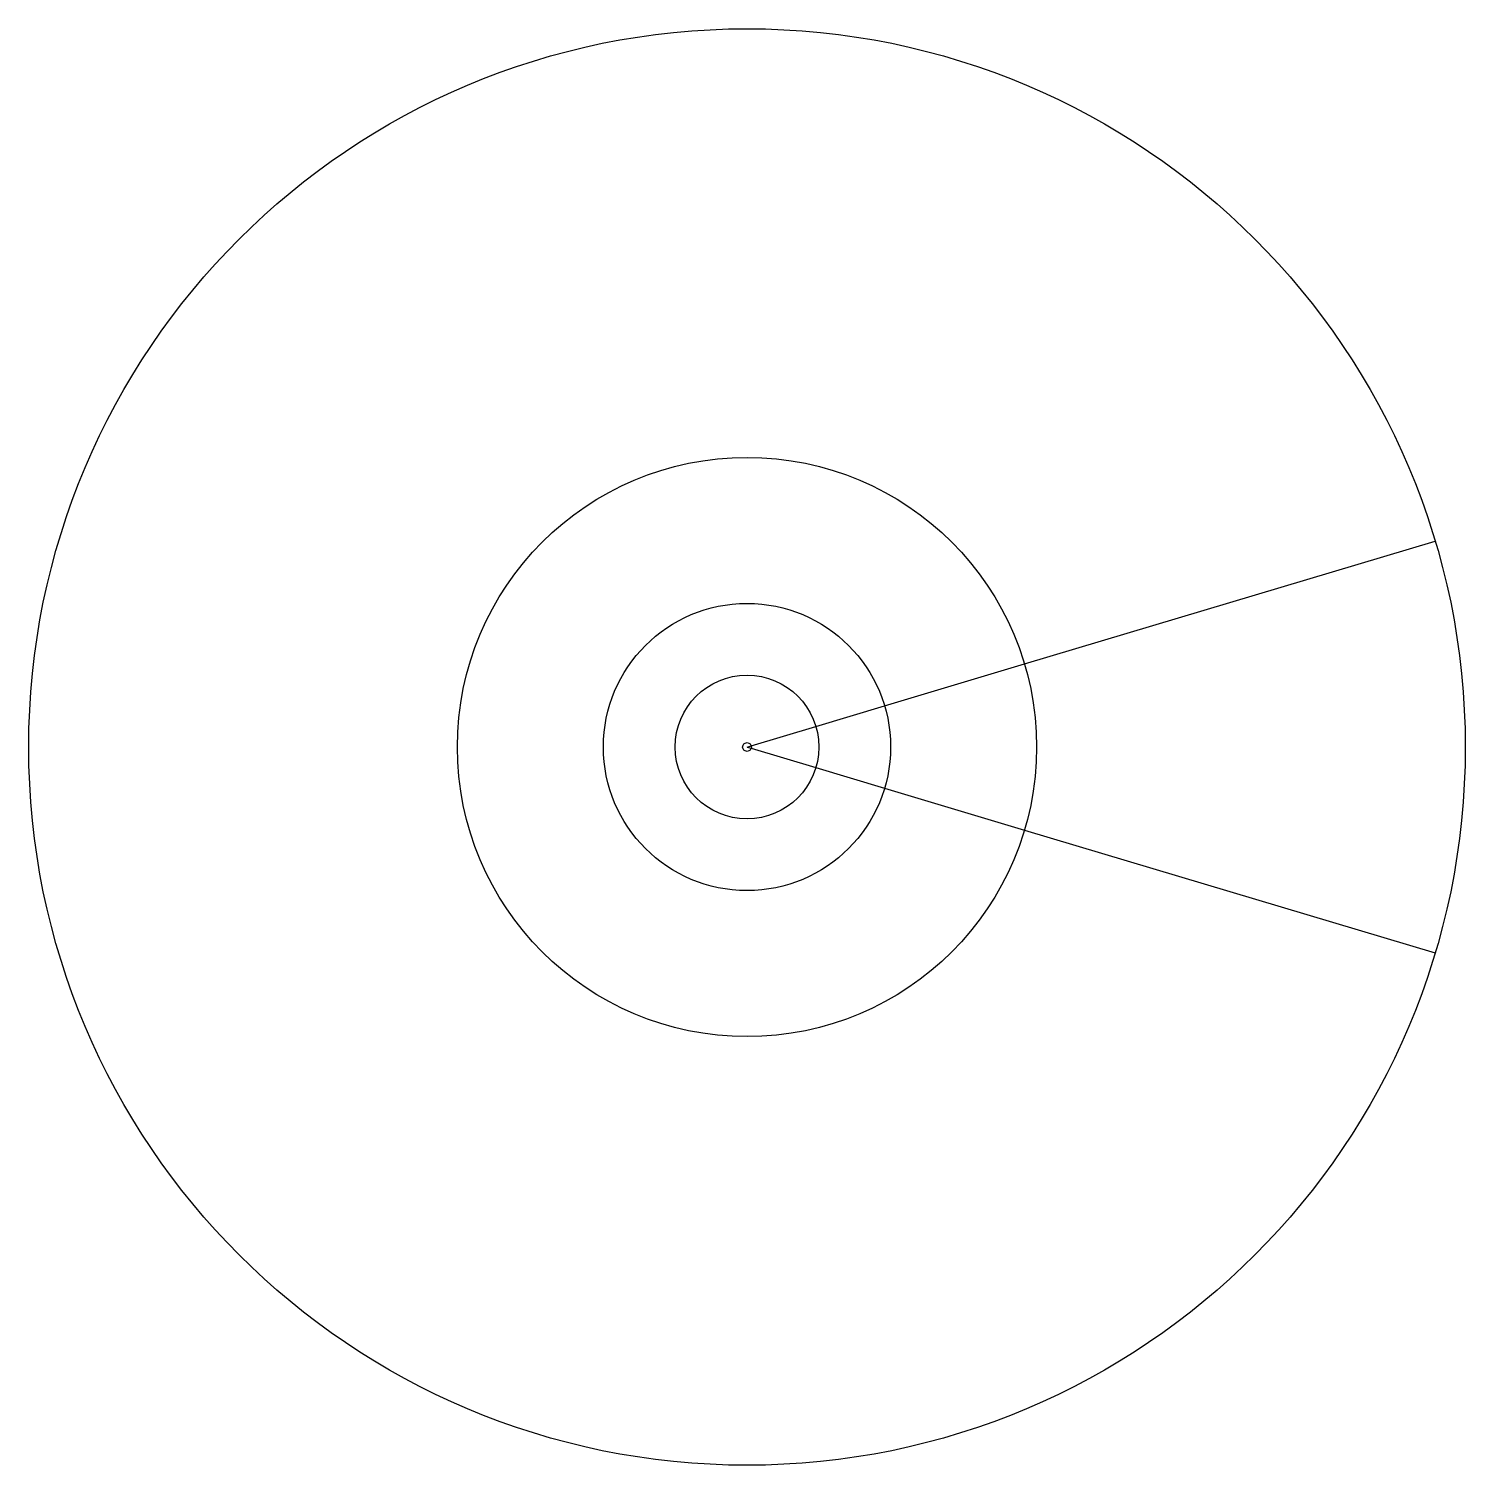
# Model space of a CAD drawing. Header units: metres. Extents: x -257 to 257, y -257 to 257.
import ezdxf

# ---------------------------------------------------------------- set-up
doc = ezdxf.new("R2010")
doc.units = ezdxf.units.M
for name, color, linetype in [('BLINDSPOT', 1, 'Continuous'), ('DORI-D', 3, 'Continuous'), ('DORI-I', 1, 'Continuous'), ('DORI-O', 2, 'Continuous'), ('DORI-R', 30, 'Continuous')]:
    doc.layers.add(name, color=color, linetype=linetype)

msp = doc.modelspace()

# ---------------------------------------------------------------- linework, layer by layer
at = {"layer": 'BLINDSPOT', "transparency": 33554610}
for q in [(1.48, 0.44), (1.48, -0.44)]:
    msp.add_line((0, 0), q, dxfattribs=at)
msp.add_circle((0, 0), 1.55, dxfattribs=at)
at = {"layer": 'DORI-D', "transparency": 33554457}
for p, q in [((99.17, 29.67), (245.94, 73.58)), ((99.17, -29.67), (245.94, -73.58))]:
    msp.add_line(p, q, dxfattribs=at)
msp.add_circle((0, 0), 256.71, dxfattribs=at)
at = {"layer": 'DORI-I', "transparency": 33554585}
for p, q in [((1.48, 0.44), (24.59, 7.36)), ((1.48, -0.44), (24.59, -7.36))]:
    msp.add_line(p, q, dxfattribs=at)
msp.add_circle((0, 0), 25.67, dxfattribs=at)
at = {"layer": 'DORI-O', "transparency": 33554483}
for p, q in [((49.19, 14.72), (99.17, 29.67)), ((49.19, -14.72), (99.17, -29.67))]:
    msp.add_line(p, q, dxfattribs=at)
msp.add_circle((0, 0), 103.51, dxfattribs=at)
at = {"layer": 'DORI-R', "transparency": 33554534}
for p, q in [((24.59, 7.36), (49.19, 14.72)), ((24.59, -7.36), (49.19, -14.72))]:
    msp.add_line(p, q, dxfattribs=at)
msp.add_circle((0, 0), 51.34, dxfattribs=at)

doc.saveas('drawing.dxf')
